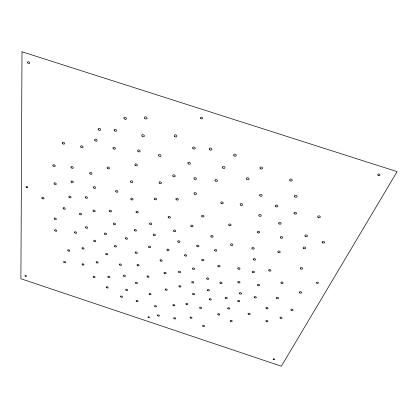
<?xml version="1.0" encoding="UTF-8"?>
<svg xmlns="http://www.w3.org/2000/svg" width="418" height="418" viewBox="0 0 418 418"><rect width="100%" height="100%" fill="white"/><g stroke="black" fill="none" stroke-linecap="round" stroke-linejoin="round"><path stroke-width="0.63" d="M22.008 51.79L20.9 278.743L281.361 366.21L397.1 171.631L22.008 51.79M63.891 262.295A1.061 0.611 25.5 0 0 65.589 262.614A1.061 0.611 25.5 0 0 64.492 261.417A1.061 0.611 25.5 0 0 63.891 262.295M120.797 296.869A1.029 0.585 21.9 0 0 122.464 297.088A1.029 0.585 21.9 0 0 121.34 296.001A1.029 0.585 21.9 0 0 120.797 296.869M85.69 227.763A1.144 0.705 25.8 0 0 87.529 228.087A1.144 0.705 25.8 0 0 86.385 226.749A1.144 0.705 25.8 0 0 85.69 227.763M93.23 211.121A1.181 0.752 26.2 0 0 95.132 211.445A1.181 0.752 26.2 0 0 93.961 210.035A1.181 0.752 26.2 0 0 93.23 211.121M62.392 143.405A1.301 0.883 31.4 0 0 64.466 143.876A1.301 0.883 31.4 0 0 63.301 142.177A1.301 0.883 31.4 0 0 62.392 143.405M69.095 197.265A1.197 0.758 28 0 0 70.997 197.578A1.197 0.758 28 0 0 69.78 196.141A1.197 0.758 28 0 0 69.095 197.265M94.876 140.552A1.322 0.925 29.9 0 0 97.002 140.866A1.322 0.925 29.9 0 0 95.701 139.173A1.322 0.925 29.9 0 0 94.876 140.552M54.492 219.011A1.144 0.695 27.7 0 0 56.305 219.325A1.144 0.695 27.7 0 0 55.119 217.982A1.144 0.695 27.7 0 0 54.492 219.011M322.565 242.848A1.301 0.873 9.2 0 0 324.634 242.45A1.301 0.873 9.2 0 0 322.863 241.364A1.301 0.873 9.2 0 0 322.565 242.848M98.402 129.789A1.343 0.956 30.4 0 0 100.566 130.097A1.343 0.956 30.4 0 0 99.249 128.357A1.343 0.956 30.4 0 0 98.402 129.789M54.883 230.736A1.118 0.669 27.1 0 0 56.665 231.055A1.118 0.669 27.1 0 0 55.5 229.754A1.118 0.669 27.1 0 0 54.883 230.736M275.687 206.586A1.322 0.935 12.6 0 0 277.818 206.278A1.322 0.935 12.6 0 0 276.11 205.024A1.322 0.935 12.6 0 0 275.687 206.586M54.298 183.962A1.212 0.773 29.4 0 0 56.216 184.275A1.212 0.773 29.4 0 0 54.957 182.791A1.212 0.773 29.4 0 0 54.298 183.962M42.087 198.378A1.181 0.726 29.2 0 0 43.937 198.686A1.181 0.726 29.2 0 0 42.704 197.275A1.181 0.726 29.2 0 0 42.087 198.378M53.081 165.894A1.254 0.815 30.4 0 0 55.077 166.359A1.254 0.815 30.4 0 0 53.938 164.76A1.254 0.815 30.4 0 0 53.081 165.894M63.322 208.66A1.17 0.726 27.7 0 0 65.182 208.974A1.17 0.726 27.7 0 0 63.98 207.584A1.17 0.726 27.7 0 0 63.322 208.66M82.283 264.714A1.066 0.622 24.6 0 0 83.971 264.918A1.066 0.622 24.6 0 0 82.764 263.753A1.066 0.622 24.6 0 0 82.283 264.714M104.704 234.106A1.139 0.711 24.6 0 0 106.527 234.299A1.139 0.711 24.6 0 0 105.268 233.014A1.139 0.711 24.6 0 0 104.704 234.106M130.75 182.081A1.254 0.862 25.3 0 0 132.783 182.248A1.254 0.862 25.3 0 0 131.43 180.754A1.254 0.862 25.3 0 0 130.75 182.081M71.144 167.707A1.254 0.831 29.5 0 0 73.14 168.02A1.254 0.831 29.5 0 0 71.87 166.463A1.254 0.831 29.5 0 0 71.144 167.707M71.243 182.117A1.228 0.799 28.7 0 0 73.192 182.436A1.228 0.799 28.7 0 0 71.948 180.931A1.228 0.799 28.7 0 0 71.243 182.117M192.076 282.714A1.108 0.674 18.4 0 0 193.837 282.688A1.108 0.674 18.4 0 0 192.447 281.607A1.108 0.674 18.4 0 0 192.076 282.714M106.454 287.605A1.04 0.59 22.8 0 0 108.121 287.819A1.04 0.59 22.8 0 0 106.971 286.711A1.04 0.59 22.8 0 0 106.454 287.605M230.485 321.259A1.066 0.617 15.9 0 0 232.215 321.275A1.066 0.617 15.9 0 0 230.919 320.277A1.066 0.617 15.9 0 0 230.485 321.259M93.386 277.134A1.05 0.606 23.7 0 0 95.058 277.343A1.05 0.606 23.7 0 0 93.883 276.214A1.05 0.606 23.7 0 0 93.386 277.134M289.998 180.754A1.379 1.019 11 0 0 292.25 180.388A1.379 1.019 11 0 0 290.479 179.05A1.379 1.019 11 0 0 289.998 180.754M280.295 318.15A1.118 0.658 13 0 0 282.093 318.041A1.118 0.658 13 0 0 280.656 317.063A1.118 0.658 13 0 0 280.295 318.15M192.944 148.594A1.359 1.019 21.7 0 0 195.169 148.557A1.359 1.019 21.7 0 0 193.628 146.969A1.359 1.019 21.7 0 0 192.944 148.594M124.115 118.675A1.379 1.019 29.5 0 0 126.356 118.984A1.379 1.019 29.5 0 0 125.045 117.176A1.379 1.019 29.5 0 0 124.115 118.675M74.738 232.748A1.129 0.684 26.2 0 0 76.541 233.066A1.129 0.684 26.2 0 0 75.397 231.755A1.129 0.684 26.2 0 0 74.738 232.748M125.985 290.129A1.045 0.606 21.9 0 0 127.642 290.228A1.045 0.606 21.9 0 0 126.377 289.157A1.045 0.606 21.9 0 0 125.985 290.129M144.649 118.331A1.39 1.045 28 0 0 146.932 118.644A1.39 1.045 28 0 0 145.647 116.815A1.39 1.045 28 0 0 144.649 118.331M114.297 130.63A1.348 0.977 29.4 0 0 116.486 130.944A1.348 0.977 29.4 0 0 115.185 129.193A1.348 0.977 29.4 0 0 114.297 130.63M142.016 136.096A1.353 0.993 27 0 0 144.236 136.414A1.353 0.993 27 0 0 142.977 134.659A1.353 0.993 27 0 0 142.016 136.096M260.257 168.679A1.374 1.029 14.1 0 0 262.53 168.48A1.374 1.029 14.1 0 0 260.895 167.012A1.374 1.029 14.1 0 0 260.257 168.679M299.758 292.882A1.186 0.731 11.6 0 0 301.686 292.725A1.186 0.731 11.6 0 0 300.187 291.68A1.186 0.731 11.6 0 0 299.758 292.882M305.276 236.358A1.296 0.878 10.4 0 0 307.397 236.102A1.296 0.878 10.4 0 0 305.757 234.906A1.296 0.878 10.4 0 0 305.276 236.358M89.901 173.679A1.254 0.836 28.2 0 0 91.913 173.998A1.254 0.836 28.2 0 0 90.669 172.446A1.254 0.836 28.2 0 0 89.901 173.679M80.846 147.058A1.301 0.893 30.3 0 0 82.942 147.538A1.301 0.893 30.3 0 0 81.803 145.835A1.301 0.893 30.3 0 0 80.846 147.058M113.173 148.573A1.311 0.93 28.3 0 0 115.305 148.892A1.311 0.93 28.3 0 0 114.036 147.214A1.311 0.93 28.3 0 0 113.173 148.573M266.193 321.536A1.097 0.643 13.8 0 0 267.948 321.432A1.097 0.643 13.8 0 0 266.522 320.475A1.097 0.643 13.8 0 0 266.193 321.536M135.766 283.216A1.066 0.627 21.5 0 0 137.454 283.31A1.066 0.627 21.5 0 0 136.184 282.213A1.066 0.627 21.5 0 0 135.766 283.216M294.774 196.925A1.359 0.977 10.8 0 0 296.989 196.591A1.359 0.977 10.8 0 0 295.254 195.295A1.359 0.977 10.8 0 0 294.774 196.925M107.322 168.266A1.27 0.873 27.5 0 0 109.38 168.585A1.27 0.873 27.5 0 0 108.142 166.996A1.27 0.873 27.5 0 0 107.322 168.266M79.692 214.246A1.165 0.731 26.7 0 0 81.562 214.57A1.165 0.731 26.7 0 0 80.387 213.185A1.165 0.731 26.7 0 0 79.692 214.246M234.017 155.841A1.374 1.04 17.2 0 0 236.264 155.616A1.374 1.04 17.2 0 0 234.587 154.127A1.374 1.04 17.2 0 0 234.017 155.841M303.572 248.438A1.27 0.846 10.7 0 0 305.652 248.208A1.27 0.846 10.7 0 0 304.043 247.043A1.27 0.846 10.7 0 0 303.572 248.438M300.605 268.91A1.228 0.794 11.2 0 0 302.611 268.717A1.228 0.794 11.2 0 0 301.054 267.604A1.228 0.794 11.2 0 0 300.605 268.91M157.743 315.794A1.019 0.575 19.8 0 0 159.383 315.914A1.019 0.575 19.8 0 0 158.187 314.895A1.019 0.575 19.8 0 0 157.743 315.794M280.724 237.988A1.264 0.857 12.4 0 0 282.772 237.743A1.264 0.857 12.4 0 0 281.142 236.567A1.264 0.857 12.4 0 0 280.724 237.988M227.977 308.735A1.087 0.643 16 0 0 229.743 308.735A1.087 0.643 16 0 0 228.411 307.7A1.087 0.643 16 0 0 227.977 308.735M93.564 187.828A1.223 0.81 27.2 0 0 95.539 188.147A1.223 0.81 27.2 0 0 94.327 186.653A1.223 0.81 27.2 0 0 93.564 187.828M279.005 223.891A1.291 0.893 12.4 0 0 281.095 223.614A1.291 0.893 12.4 0 0 279.428 222.402A1.291 0.893 12.4 0 0 279.005 223.891M105.958 254.369A1.102 0.664 23.9 0 0 107.719 254.572A1.102 0.664 23.9 0 0 106.501 253.355A1.102 0.664 23.9 0 0 105.958 254.369M281.251 283.211A1.186 0.742 12.7 0 0 283.164 283.043A1.186 0.742 12.7 0 0 281.643 281.983A1.186 0.742 12.7 0 0 281.251 283.211M135.207 165.267A1.291 0.909 25.8 0 0 137.297 165.423A1.291 0.909 25.8 0 0 135.918 163.861A1.291 0.909 25.8 0 0 135.207 165.267M136.399 301.362A1.035 0.59 21.1 0 0 138.039 301.472A1.035 0.59 21.1 0 0 136.806 300.427A1.035 0.59 21.1 0 0 136.399 301.362M278.205 252.341A1.238 0.815 12.7 0 0 280.206 252.122A1.238 0.815 12.7 0 0 278.607 250.983A1.238 0.815 12.7 0 0 278.205 252.341M108.09 277.134A1.061 0.617 23.1 0 0 109.788 277.343A1.061 0.617 23.1 0 0 108.617 276.199A1.061 0.617 23.1 0 0 108.09 277.134M294.356 213.828A1.327 0.93 11 0 0 296.514 213.53A1.327 0.93 11 0 0 294.821 212.281A1.327 0.93 11 0 0 294.356 213.828M202.97 326.186A1.035 0.585 17.3 0 0 204.621 326.202A1.035 0.585 17.3 0 0 203.336 325.235A1.035 0.585 17.3 0 0 202.97 326.186M269.04 270.843A1.197 0.763 13.4 0 0 270.958 270.655A1.197 0.763 13.4 0 0 269.406 269.573A1.197 0.763 13.4 0 0 269.04 270.843M137.961 151.373A1.322 0.951 26.4 0 0 140.103 151.52A1.322 0.951 26.4 0 0 138.692 149.9A1.322 0.951 26.4 0 0 137.961 151.373M259.912 195.88A1.322 0.951 14.1 0 0 262.102 195.723A1.322 0.951 14.1 0 0 260.524 194.344A1.322 0.951 14.1 0 0 259.912 195.88M222.71 167.947A1.343 0.993 18.1 0 0 224.947 167.931A1.343 0.993 18.1 0 0 223.463 166.385A1.343 0.993 18.1 0 0 222.71 167.947M119.652 264.928A1.092 0.653 22.8 0 0 121.408 265.132A1.092 0.653 22.8 0 0 120.222 263.941A1.092 0.653 22.8 0 0 119.652 264.928M115.88 191.726A1.228 0.82 25.8 0 0 117.855 191.893A1.228 0.82 25.8 0 0 116.512 190.446A1.228 0.82 25.8 0 0 115.88 191.726M123.655 276.058A1.071 0.632 22.3 0 0 125.39 276.272A1.071 0.632 22.3 0 0 124.224 275.112A1.071 0.632 22.3 0 0 123.655 276.058M154.838 306.519A1.035 0.59 20.1 0 0 156.499 306.634A1.035 0.59 20.1 0 0 155.282 305.589A1.035 0.59 20.1 0 0 154.838 306.519M209.549 149.649A1.369 1.035 20 0 0 211.811 149.613A1.369 1.035 20 0 0 210.28 148.014A1.369 1.035 20 0 0 209.549 149.649M173.992 318.62A1.024 0.58 18.9 0 0 175.659 318.746A1.024 0.58 18.9 0 0 174.473 317.722A1.024 0.58 18.9 0 0 173.992 318.62M186.162 304.346A1.061 0.622 18.4 0 0 187.844 304.341A1.061 0.622 18.4 0 0 186.506 303.327A1.061 0.622 18.4 0 0 186.162 304.346M190.383 317.973A1.04 0.596 18.1 0 0 192.034 317.983A1.04 0.596 18.1 0 0 190.723 317.001A1.04 0.596 18.1 0 0 190.383 317.973M147.272 276.904A1.087 0.653 21.1 0 0 149.007 276.998A1.087 0.653 21.1 0 0 147.721 275.875A1.087 0.653 21.1 0 0 147.272 276.904M246.777 179.301A1.343 0.988 15.5 0 0 248.987 179.118A1.343 0.988 15.5 0 0 247.367 177.697A1.343 0.988 15.5 0 0 246.777 179.301M85.45 197.756A1.202 0.773 27.2 0 0 87.378 198.075A1.202 0.773 27.2 0 0 86.176 196.622A1.202 0.773 27.2 0 0 85.45 197.756M131.022 199.454A1.223 0.82 24.5 0 0 133.002 199.626A1.223 0.82 24.5 0 0 131.686 198.2A1.223 0.82 24.5 0 0 131.022 199.454M188.147 163.767A1.327 0.972 21.6 0 0 190.31 163.746A1.327 0.972 21.6 0 0 188.8 162.215A1.327 0.972 21.6 0 0 188.147 163.767M192.933 294.413A1.087 0.648 18.2 0 0 194.657 294.397A1.087 0.648 18.2 0 0 193.294 293.352A1.087 0.648 18.2 0 0 192.933 294.413M259.108 215.934A1.285 0.899 14.1 0 0 261.234 215.808A1.285 0.899 14.1 0 0 259.698 214.486A1.285 0.899 14.1 0 0 259.108 215.934M218.024 314.707A1.071 0.622 16.6 0 0 219.748 314.712A1.071 0.622 16.6 0 0 218.431 313.704A1.071 0.622 16.6 0 0 218.024 314.707M149.351 294.303A1.055 0.617 20.6 0 0 151.039 294.408A1.055 0.617 20.6 0 0 149.79 293.337A1.055 0.617 20.6 0 0 149.351 294.303M253.585 259.824A1.202 0.779 14.5 0 0 255.56 259.761A1.202 0.779 14.5 0 0 254.123 258.575A1.202 0.779 14.5 0 0 253.585 259.824M239.733 293.76A1.129 0.684 15.4 0 0 241.573 293.744A1.129 0.684 15.4 0 0 240.209 292.663A1.129 0.684 15.4 0 0 239.733 293.76M96.37 262.624A1.082 0.637 24.1 0 0 98.094 262.828A1.082 0.637 24.1 0 0 96.887 261.647A1.082 0.637 24.1 0 0 96.37 262.624M211.153 236.865A1.207 0.799 17.8 0 0 213.096 236.771A1.207 0.799 17.8 0 0 211.597 235.548A1.207 0.799 17.8 0 0 211.153 236.865M252.164 248.778A1.217 0.805 14.6 0 0 254.17 248.7A1.217 0.805 14.6 0 0 252.707 247.482A1.217 0.805 14.6 0 0 252.164 248.778M109.568 211.377A1.186 0.768 25.3 0 0 111.465 211.56A1.186 0.768 25.3 0 0 110.164 210.191A1.186 0.768 25.3 0 0 109.568 211.377M135.39 252.953A1.123 0.695 22.3 0 0 137.219 253.156A1.123 0.695 22.3 0 0 136.012 251.913A1.123 0.695 22.3 0 0 135.39 252.953M209.502 299.716A1.087 0.648 17.2 0 0 211.252 299.706A1.087 0.648 17.2 0 0 209.899 298.666A1.087 0.648 17.2 0 0 209.502 299.716M257.629 232.643A1.254 0.852 14.2 0 0 259.698 232.544A1.254 0.852 14.2 0 0 258.204 231.279A1.254 0.852 14.2 0 0 257.629 232.643M174.484 136.352A1.369 1.035 24.1 0 0 176.746 136.493A1.369 1.035 24.1 0 0 175.341 134.784A1.369 1.035 24.1 0 0 174.484 136.352M194.25 179.035A1.301 0.935 20.5 0 0 196.387 179.035A1.301 0.935 20.5 0 0 194.908 177.556A1.301 0.935 20.5 0 0 194.25 179.035M266.282 308.557A1.123 0.674 13.8 0 0 268.079 308.432A1.123 0.674 13.8 0 0 266.621 307.444A1.123 0.674 13.8 0 0 266.282 308.557M202.019 260.451A1.155 0.737 18.1 0 0 203.869 260.393A1.155 0.737 18.1 0 0 202.427 259.244A1.155 0.737 18.1 0 0 202.019 260.451M252.639 272.411A1.176 0.747 14.6 0 0 254.51 272.233A1.176 0.747 14.6 0 0 252.963 271.162A1.176 0.747 14.6 0 0 252.639 272.411M237.967 301.451A1.113 0.669 15.5 0 0 239.775 301.441A1.113 0.669 15.5 0 0 238.432 300.385A1.113 0.669 15.5 0 0 237.967 301.451M178.005 241.949A1.17 0.758 20 0 0 179.912 242.012A1.17 0.758 20 0 0 178.564 240.758A1.17 0.758 20 0 0 178.005 241.949M225.459 298.28A1.108 0.664 16.2 0 0 227.246 298.269A1.108 0.664 16.2 0 0 225.892 297.208A1.108 0.664 16.2 0 0 225.459 298.28M240.507 205.05A1.291 0.909 15.8 0 0 242.623 204.909A1.291 0.909 15.8 0 0 241.055 203.571A1.291 0.909 15.8 0 0 240.507 205.05M136.237 212.37A1.202 0.794 23.6 0 0 138.186 212.558A1.202 0.794 23.6 0 0 136.9 211.168A1.202 0.794 23.6 0 0 136.237 212.37M153.542 235.25A1.17 0.752 21.8 0 0 155.418 235.308A1.17 0.752 21.8 0 0 154.043 234.043A1.17 0.752 21.8 0 0 153.542 235.25M158.756 155.909A1.322 0.961 24.5 0 0 160.925 156.055A1.322 0.961 24.5 0 0 159.54 154.441A1.322 0.961 24.5 0 0 158.756 155.909M215.312 180.963A1.311 0.951 18.5 0 0 217.491 180.963A1.311 0.951 18.5 0 0 216.028 179.468A1.311 0.951 18.5 0 0 215.312 180.963M199.966 308.108A1.066 0.622 17.6 0 0 201.669 308.108A1.066 0.622 17.6 0 0 200.337 307.094A1.066 0.622 17.6 0 0 199.966 308.108M229.027 225.375A1.244 0.846 16.5 0 0 231.049 225.265A1.244 0.846 16.5 0 0 229.529 223.996A1.244 0.846 16.5 0 0 229.027 225.375M257.807 285.504A1.16 0.721 14.2 0 0 259.651 285.342A1.16 0.721 14.2 0 0 258.141 284.303A1.16 0.721 14.2 0 0 257.807 285.504M134.46 230.59A1.165 0.747 23.1 0 0 136.352 230.783A1.165 0.747 23.1 0 0 135.103 229.461A1.165 0.747 23.1 0 0 134.46 230.59M220.202 283.226A1.129 0.695 16.6 0 0 222.026 283.2A1.129 0.695 16.6 0 0 220.641 282.103A1.129 0.695 16.6 0 0 220.202 283.226M206.936 278.994A1.123 0.695 17.5 0 0 208.744 278.958A1.123 0.695 17.5 0 0 207.344 277.86A1.123 0.695 17.5 0 0 206.936 278.994M93.966 241.259A1.118 0.684 24.9 0 0 95.748 241.452A1.118 0.684 24.9 0 0 94.494 240.198A1.118 0.684 24.9 0 0 93.966 241.259M149.806 224.095A1.186 0.779 22.3 0 0 151.75 224.288A1.186 0.779 22.3 0 0 150.496 222.93A1.186 0.779 22.3 0 0 149.806 224.095M230.882 245.126A1.207 0.799 16.2 0 0 232.847 245.047A1.207 0.799 16.2 0 0 231.373 243.83A1.207 0.799 16.2 0 0 230.882 245.126M207.641 290.547A1.102 0.669 17.4 0 0 209.413 290.526A1.102 0.669 17.4 0 0 208.044 289.46A1.102 0.669 17.4 0 0 207.641 290.547M221.169 203.362A1.275 0.899 17.5 0 0 223.238 203.221A1.275 0.899 17.5 0 0 221.665 201.889A1.275 0.899 17.5 0 0 221.169 203.362M125.599 238.741A1.144 0.721 23.3 0 0 127.448 238.939A1.144 0.721 23.3 0 0 126.205 237.654A1.144 0.721 23.3 0 0 125.599 238.741M254.525 297.726A1.134 0.69 14.5 0 0 256.323 297.585A1.134 0.69 14.5 0 0 254.839 296.576A1.134 0.69 14.5 0 0 254.525 297.726M191.094 226.363A1.212 0.81 19.4 0 0 193.079 226.41A1.212 0.81 19.4 0 0 191.7 225.093A1.212 0.81 19.4 0 0 191.094 226.363M148.798 247.268A1.144 0.721 21.7 0 0 150.626 247.336A1.144 0.721 21.7 0 0 149.273 246.118A1.144 0.721 21.7 0 0 148.798 247.268M238.103 282.641A1.144 0.711 15.5 0 0 239.969 282.61A1.144 0.711 15.5 0 0 238.584 281.502A1.144 0.711 15.5 0 0 238.103 282.641M179.144 286.711A1.092 0.653 19.1 0 0 180.916 286.811A1.092 0.653 19.1 0 0 179.662 285.693A1.092 0.653 19.1 0 0 179.144 286.711M214.868 250.779A1.186 0.768 17.3 0 0 216.775 250.711A1.186 0.768 17.3 0 0 215.312 249.525A1.186 0.768 17.3 0 0 214.868 250.779M114.668 246.516A1.123 0.69 23.7 0 0 116.47 246.714A1.123 0.69 23.7 0 0 115.243 245.465A1.123 0.69 23.7 0 0 114.668 246.516M192.766 269.04A1.134 0.705 18.5 0 0 194.621 269.129A1.134 0.705 18.5 0 0 193.335 267.948A1.134 0.705 18.5 0 0 192.766 269.04M194.344 194.036A1.275 0.899 20 0 0 196.434 194.046A1.275 0.899 20 0 0 194.987 192.62A1.275 0.899 20 0 0 194.344 194.036M201.92 216.555A1.238 0.846 18.8 0 0 203.958 216.597A1.238 0.846 18.8 0 0 202.563 215.239A1.238 0.846 18.8 0 0 201.92 216.555M137.355 265.446A1.102 0.669 21.9 0 0 139.105 265.524A1.102 0.669 21.9 0 0 137.794 264.375A1.102 0.669 21.9 0 0 137.355 265.446M167.2 250.225A1.149 0.731 20.5 0 0 169.06 250.293A1.149 0.731 20.5 0 0 167.722 249.071A1.149 0.731 20.5 0 0 167.2 250.225M238.093 268.92A1.17 0.742 15.5 0 0 240.005 268.873A1.17 0.742 15.5 0 0 238.584 267.724A1.17 0.742 15.5 0 0 238.093 268.92M178.747 272.202A1.118 0.69 19.3 0 0 180.566 272.29A1.118 0.69 19.3 0 0 179.28 271.13A1.118 0.69 19.3 0 0 178.747 272.202M176.177 199.637A1.249 0.862 21.3 0 0 178.209 199.658A1.249 0.862 21.3 0 0 176.767 198.263A1.249 0.862 21.3 0 0 176.177 199.637M160.319 260.853A1.123 0.7 20.7 0 0 162.127 260.931A1.123 0.7 20.7 0 0 160.81 259.745A1.123 0.7 20.7 0 0 160.319 260.853M218.118 266.517A1.16 0.737 16.9 0 0 219.988 266.465A1.16 0.737 16.9 0 0 218.562 265.32A1.16 0.737 16.9 0 0 218.118 266.517M184.819 255.738A1.149 0.731 19.3 0 0 186.7 255.811A1.149 0.731 19.3 0 0 185.378 254.593A1.149 0.731 19.3 0 0 184.819 255.738M196.972 246.338A1.176 0.763 18.6 0 0 198.911 246.406A1.176 0.763 18.6 0 0 197.578 245.147A1.176 0.763 18.6 0 0 196.972 246.338M173.784 231.227A1.191 0.784 20.5 0 0 175.717 231.285A1.191 0.784 20.5 0 0 174.343 229.994A1.191 0.784 20.5 0 0 173.784 231.227M168.428 217.658A1.212 0.81 21.3 0 0 170.387 217.694A1.212 0.81 21.3 0 0 168.982 216.367A1.212 0.81 21.3 0 0 168.428 217.658M154.498 199.302A1.238 0.841 22.9 0 0 156.525 199.48A1.238 0.841 22.9 0 0 155.224 198.027A1.238 0.841 22.9 0 0 154.498 199.302M159.315 183.089A1.27 0.888 23.2 0 0 161.405 183.256A1.27 0.888 23.2 0 0 160.078 181.746A1.27 0.888 23.2 0 0 159.315 183.089M172.979 176.208A1.291 0.92 22.4 0 0 175.116 176.375A1.291 0.92 22.4 0 0 173.789 174.823A1.291 0.92 22.4 0 0 172.979 176.208M164.284 273.304A1.102 0.674 20.2 0 0 166.066 273.393A1.102 0.674 20.2 0 0 164.781 272.243A1.102 0.674 20.2 0 0 164.284 273.304M165.46 289.899A1.076 0.637 19.8 0 0 167.195 290.003A1.076 0.637 19.8 0 0 165.946 288.901A1.076 0.637 19.8 0 0 165.46 289.899M173.136 305.495A1.05 0.606 19.1 0 0 174.839 305.61A1.05 0.606 19.1 0 0 173.622 304.555A1.05 0.606 19.1 0 0 173.136 305.495M82.257 248.647A1.097 0.653 25.2 0 0 83.997 248.841A1.097 0.653 25.2 0 0 82.754 247.623A1.097 0.653 25.2 0 0 82.257 248.647M67.946 250.701A1.087 0.637 25.8 0 0 69.686 251.019A1.087 0.637 25.8 0 0 68.573 249.776A1.087 0.637 25.8 0 0 67.946 250.701M248.407 314.252A1.097 0.648 14.8 0 0 250.147 314.137A1.097 0.648 14.8 0 0 248.705 313.171A1.097 0.648 14.8 0 0 248.407 314.252M276.711 298.442A1.149 0.705 13.1 0 0 278.566 298.3A1.149 0.705 13.1 0 0 277.077 297.282A1.149 0.705 13.1 0 0 276.711 298.442M113.607 224.189A1.165 0.742 24.5 0 0 115.472 224.377A1.165 0.742 24.5 0 0 114.198 223.05A1.165 0.742 24.5 0 0 113.607 224.189M26.245 187.295A0.935 0.575 30.4 0 0 27.713 187.598A0.935 0.575 30.4 0 0 26.778 186.454A0.935 0.575 30.4 0 0 26.245 187.295M316.875 283.153A0.951 0.601 10.3 0 0 318.375 282.902A0.951 0.601 10.3 0 0 317.069 282.129A0.951 0.601 10.3 0 0 316.875 283.153M27.713 62.799A1.149 0.81 38.9 0 0 29.49 63.442A1.149 0.81 38.9 0 0 28.696 61.796A1.149 0.81 38.9 0 0 27.713 62.799M378.233 175.508A1.17 0.857 2.2 0 0 380.019 174.844A1.17 0.857 2.2 0 0 378.306 174.029A1.17 0.857 2.2 0 0 378.233 175.508M200.744 118.493A1.108 0.867 22.4 0 0 202.584 118.498A1.108 0.867 22.4 0 0 201.387 117.134A1.108 0.867 22.4 0 0 200.744 118.493M148.186 317.45A0.789 0.439 20.2 0 0 149.435 317.518A0.789 0.439 20.2 0 0 148.474 316.745A0.789 0.439 20.2 0 0 148.186 317.45M273.414 359.511A0.81 0.439 13.7 0 0 274.689 359.438A0.81 0.439 13.7 0 0 273.607 358.775A0.81 0.439 13.7 0 0 273.414 359.511M25.148 276.105A0.794 0.428 26.5 0 0 26.386 276.329A0.794 0.428 26.5 0 0 25.519 275.462A0.794 0.428 26.5 0 0 25.148 276.105M318.171 217.501A1.343 0.941 9 0 0 320.308 217.046A1.343 0.941 9 0 0 318.474 215.907A1.343 0.941 9 0 0 318.171 217.501M291.189 310.234A1.144 0.684 12.3 0 0 293.044 310.109A1.144 0.684 12.3 0 0 291.581 309.111A1.144 0.684 12.3 0 0 291.189 310.234"/></g></svg>
